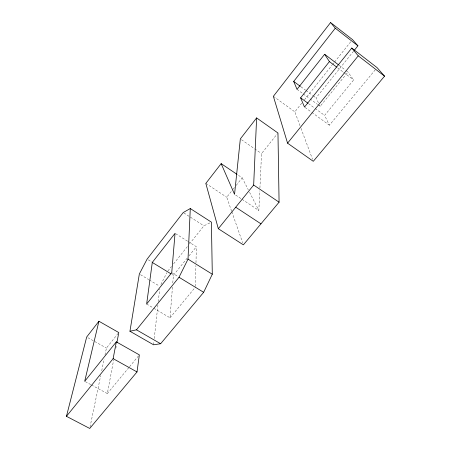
<?xml version="1.0" encoding="UTF-8"?>
<svg xmlns="http://www.w3.org/2000/svg" width="451" height="451" viewBox="0 0 451 451"><rect width="100%" height="100%" fill="white"/><g stroke="black" fill="none" stroke-linecap="round" stroke-linejoin="round"><path stroke-width="0.34" stroke-dasharray="2.25 1.69" d="M195.418 286.447L195.914 265.543M195.982 262.753L196.365 246.731L188.073 241.51M242.074 199.325L258.846 210.47L259.776 190.812M259.911 187.999L261.541 153.588L277.528 133.547M153.836 308.264L170.021 317.808L172.451 287.146M172.784 282.969L173.387 275.302L187.261 258.051M153.571 344.795L153.949 341.317M154.253 338.538L157.985 304.464M158.29 301.68L159.66 289.164M91.423 384.962L107.332 393.56L113.641 359.977M115.834 348.324L116.217 346.272M90.014 427.074L100.714 375.553M101.712 370.745L104.142 359.064M104.998 354.943L106.425 348.071L117.942 333.633M160.9 284.525L166.842 272.77M167.907 270.983L171.425 266.575M173.618 263.824L187.678 246.201M189.431 243.997L203.931 225.821L211.401 222.151M231.594 211.113L226.74 197.222L232.755 189.685M233.184 189.144L234.469 187.531M236.189 185.378L242.198 177.841L237.649 174.768M300.005 125.694L294.841 111.842L301.826 103.087M304.448 99.801L331.953 65.316M332.387 64.769L334.135 62.576M334.569 62.029L350.726 41.78M188.997 255.892L196.365 246.731M318.395 102.727L316.038 97.912L353.522 51.301M317.904 104.677L320.165 106.335L347.98 72.047L345.754 70.356M375.277 69.775L329.405 125.209L324.607 115.405L353.629 79.974L347.98 72.047M107.332 393.56L129.121 367.232M129.567 366.697L138.902 355.416M170.021 317.808L195.401 287.14M85.301 381.653L90.809 384.63M87.877 337.686L106.425 348.071M146.643 304.019L153.239 307.909M140.52 274.693L148.768 279.654M149.36 280.009L159.372 286.03M171.741 272.703L178.246 276.672M148.3 259.844L151.897 262.037M172.214 274.586L173.387 275.302M175.636 233.686L187.481 241.138M183.811 212.934L203.931 225.821M205.825 183.405L226.74 197.222M235.71 195.097L241.494 198.942M241.482 139.709L254.088 148.435M254.663 148.83L261.541 153.588M273.368 96.322L294.841 111.842M305.056 107.473L311.286 112.011M311.855 112.423L329.405 125.209M308.422 103.567L314.561 108.06M315.119 108.465L324.607 115.405M297.023 89.343L302.666 93.487M303.23 93.898L309.442 98.459M310.006 98.87L317.341 104.26M300.958 86.795L305.428 90.093M305.987 90.504L312.69 95.443M313.248 95.854L316.038 97.912M339.084 65.277L345.201 69.933M337.669 67.853L343.172 72.036M343.718 72.453L353.629 79.974M242.198 177.841L248.281 189.764M249.561 192.273L258.846 210.47M319.573 105.128L320.165 106.335M300.986 128.332L312.549 159.333M231.825 211.773L242.683 242.863"/><path stroke-width="0.68" d="M129.944 331.248L136.473 329.822L179.013 277.264L188.022 259.133L190.283 208.542L211.401 222.151L212.297 274.214L203.66 292.304L160.629 343.73L153.571 344.795L129.944 331.248L139.342 273.988L147.105 259.116L183.219 212.551L190.283 208.542M218.312 228.713L253.665 185.04L256.619 117.92L277.963 133.006L279.079 202.189L243.377 244.848L218.312 228.713L205.825 183.405L221.153 163.645L237.079 174.385M98.921 321.236L86.682 337.015L66.455 416.318L89.726 428.45L137.014 371.945L139.348 354.881L116.319 341.864L84.692 381.32L98.921 321.236L118.793 332.562L116.86 342.845M152.291 262.437L146.643 304.019L171.741 272.703L175.044 233.314L152.291 262.437L171.042 273.875M66.455 416.318L113.139 358.646L116.319 341.864M256.619 117.92L240.332 138.914L234.554 194.33L221.153 163.645M330.589 22.55L273.368 96.322L287.563 143.164L313.287 161.311L384.545 76.163L377.059 67.622L351.78 48.054L304.493 107.062L300.614 97.856L329.41 61.59L324.63 54.278L297.023 89.343L293.697 81.445L335.29 28.21L330.589 22.55L352.473 39.587L357.931 45.816L354.407 50.202M287.563 143.164L358.252 55.839L351.78 48.054M113.139 358.646L137.014 371.945M136.473 329.822L160.629 343.73M179.013 277.264L203.66 292.304M188.022 259.133L212.297 274.214M235.721 207.212L260.96 223.843M253.665 185.04L279.079 202.189M300.614 97.856L307.864 103.161M293.697 81.445L300.4 86.383M324.63 54.278L338.532 64.854M329.41 61.59L336.564 67.019M358.252 55.839L384.545 76.163M335.29 28.21L357.931 45.816"/></g></svg>
